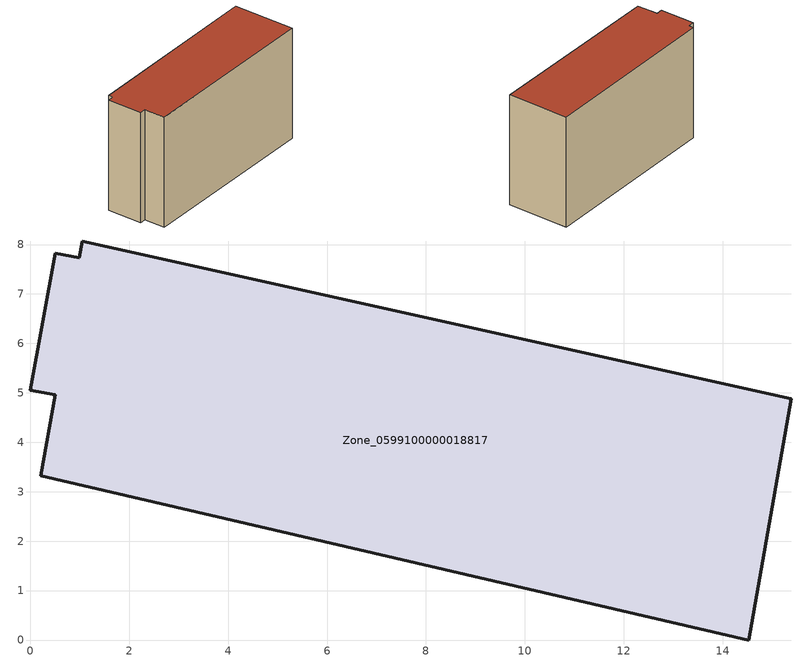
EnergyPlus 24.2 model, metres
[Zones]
Zone_0599100000018817
 floor ground (C_G): 0.21,3.32 0.5,4.96 0,5.05 0.5,7.82 0.99,7.73 1.05,8.07 15.39,4.88 14.53,0 z0
 wall outside (C_F): 0.5,4.96 0.21,3.32 14.53,0 15.39,4.88 1.05,8.07 0.99,7.73 0.5,7.82 0,5.05 0.5,4.96 z0:9.34
 roof outside (C_R): 1.05,8.07 0.99,7.73 0.5,7.82 0,5.05 0.5,4.96 0.21,3.32 14.53,0 15.39,4.88 z9.34
[BUILDING]
Pand.0599100000018817: North Axis=0; Terrain=City; Loads Convergence Tolerance Value=0.04; Temperature Convergence Tolerance Value=0.4; Solar Distribution=FullExterior; Maximum Number of Warmup Days=25; Minimum Number of Warmup Days=1
[Site:Location]
Rotterdam.The.Hague.AP_ZH_NLD Design_Conditions: Latitude=51.96; Longitude=4.45; Time Zone=1; Elevation=-4.5
[SITE:GROUNDTEMPERATURE:BUILDINGSURFACE]
18, 18, 18, 18, 18, 18, 18, 18, 18, 18, 18, 18
[MATERIAL] Thermal Absorptance=0.9; Solar Absorptance=0.7; Visible Absorptance=0.7
Name | Roughness | Thickness | Conductivity | Density | Specific Heat
G.TI.1946 | MediumSmooth | 0.15 | 1 | 540 | 1210
F.TI.1946 | Rough | 0.3 | 0.857143 | 1920 | 840
R.TI.1946 | MediumRough | 0.2 | 0.1 | 1500 | 1000
[CONSTRUCTION]
C_G: G.TI.1946
C_F: F.TI.1946
C_R: R.TI.1946
[ZONE]
Zone_0599100000018817: Type=1; Multiplier=1; Ceiling Height=Autocalculate; Volume=Autocalculate; Floor Area=autocalculate; Part of Total Floor Area=Yes
[ZONEINFILTRATION:DESIGNFLOWRATE]
Infil_Zone_0599100000018817: Zone or ZoneList or Space or SpaceList=Zone_0599100000018817; Schedule=AlwaysOn; Design Flow Rate Calculation Method=Flow/Area; Flow Rate per Floor Area=0.003; Constant Term Coefficient=1; Temperature Term Coefficient=0; Velocity Term Coefficient=0; Velocity Squared Term Coefficient=0
[HVACTEMPLATE:ZONE:IDEALLOADSAIRSYSTEM]
Zone_0599100000018817: Maximum Heating Supply Air Temperature=50; Minimum Cooling Supply Air Temperature=13; Maximum Heating Supply Air Humidity Ratio=0.0156; Minimum Cooling Supply Air Humidity Ratio=0.0077; Heating Limit=NoLimit; Cooling Limit=NoLimit; Dehumidification Control Type=ConstantSensibleHeatRatio; Cooling Sensible Heat Ratio=0.7; Dehumidification Setpoint=60; Humidification Control Type=None; Humidification Setpoint=30; Outdoor Air Method=None; Outdoor Air Flow Rate per Person=0.00944; Outdoor Air Flow Rate per Zone Floor Area=0; Outdoor Air Flow Rate per Zone=0; Demand Controlled Ventilation Type=None; Outdoor Air Economizer Type=NoEconomizer; Heat Recovery Type=None; Sensible Heat Recovery Effectiveness=0.7; Latent Heat Recovery Effectiveness=0.65
[ZONECONTROL:THERMOSTAT]
ThermostatControl_Zone_0599100000018817: Zone or ZoneList=Zone_0599100000018817; Control Type Schedule=DualSetpointControlType; Control 1=Thermostat_Zone_0599100000018817; Temperature Difference Between Cutout And Setpoint=0
[THERMOSTATSETPOINT:DUALSETPOINT]
Thermostat_Zone_0599100000018817: Heating Setpoint Temperature Schedule=HeatingSetpoint_Zone_0599100000018817; Cooling Setpoint Temperature Schedule=CoolingSetpoint_Zone_0599100000018817
[SCHEDULE:COMPACT]
HeatingSetpoint_Zone_0599100000018817: Through: 12/31, For: AllDays, Until: 24:00, 21
CoolingSetpoint_Zone_0599100000018817: Through: 12/31, For: AllDays, Until: 24:00, 24
DualSetpointControlType: Through: 12/31, For: AllDays, Until: 24:00, 4
AlwaysOn: Through: 12/31, For: AllDays, Until: 24:00, 1
